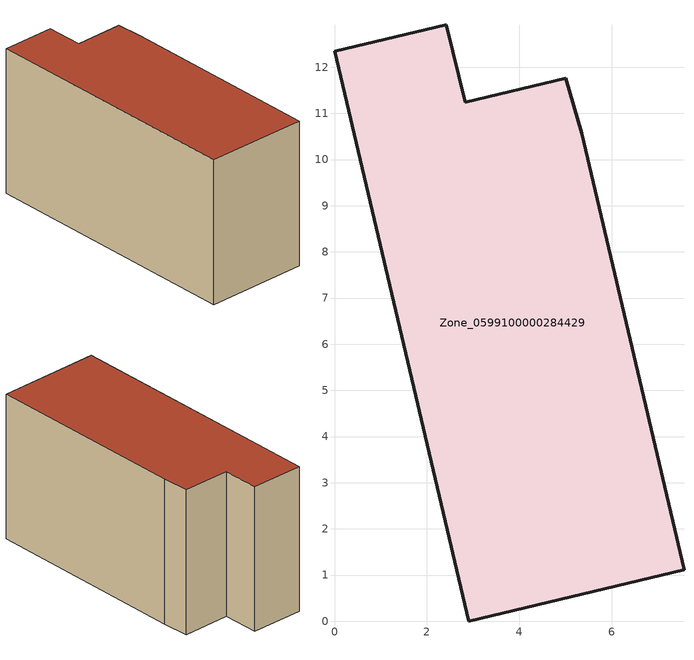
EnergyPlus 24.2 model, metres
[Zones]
Zone_0599100000284429
 floor ground (C_G): 2.91,0 0,12.35 2.42,12.92 2.83,11.24 5.01,11.76 5.36,10.57 7.57,1.11 z0
 wall outside (C_F): 0,12.35 2.91,0 7.57,1.11 5.36,10.57 5.01,11.76 2.83,11.24 2.42,12.92 0,12.35 z0:6.87
 roof outside (C_R): 5.36,10.57 5.01,11.76 2.83,11.24 2.42,12.92 0,12.35 2.91,0 7.57,1.11 z6.87
[BUILDING]
Pand.0599100000284429: North Axis=0; Terrain=City; Loads Convergence Tolerance Value=0.04; Temperature Convergence Tolerance Value=0.4; Solar Distribution=FullExterior; Maximum Number of Warmup Days=25; Minimum Number of Warmup Days=1
[Site:Location]
Rotterdam.The.Hague.AP_ZH_NLD Design_Conditions: Latitude=51.96; Longitude=4.45; Time Zone=1; Elevation=-4.5
[SITE:GROUNDTEMPERATURE:BUILDINGSURFACE]
18, 18, 18, 18, 18, 18, 18, 18, 18, 18, 18, 18
[MATERIAL] Thermal Absorptance=0.9; Solar Absorptance=0.7; Visible Absorptance=0.7
Name | Roughness | Thickness | Conductivity | Density | Specific Heat
G.TI.1992-2005 | MediumSmooth | 0.15 | 0.06 | 540 | 1210
F.TI.1992-2005 | Rough | 0.3 | 0.12 | 1920 | 840
R.TI.1992-2005 | MediumRough | 0.2 | 0.08 | 1500 | 1000
[CONSTRUCTION]
C_G: G.TI.1992-2005
C_F: F.TI.1992-2005
C_R: R.TI.1992-2005
[ZONE]
Zone_0599100000284429: Type=1; Multiplier=1; Ceiling Height=Autocalculate; Volume=Autocalculate; Floor Area=autocalculate; Part of Total Floor Area=Yes
[ZONEINFILTRATION:DESIGNFLOWRATE]
Infil_Zone_0599100000284429: Zone or ZoneList or Space or SpaceList=Zone_0599100000284429; Schedule=AlwaysOn; Design Flow Rate Calculation Method=Flow/Area; Flow Rate per Floor Area=0.0015; Constant Term Coefficient=1; Temperature Term Coefficient=0; Velocity Term Coefficient=0; Velocity Squared Term Coefficient=0
[HVACTEMPLATE:ZONE:IDEALLOADSAIRSYSTEM]
Zone_0599100000284429: Maximum Heating Supply Air Temperature=50; Minimum Cooling Supply Air Temperature=13; Maximum Heating Supply Air Humidity Ratio=0.0156; Minimum Cooling Supply Air Humidity Ratio=0.0077; Heating Limit=NoLimit; Cooling Limit=NoLimit; Dehumidification Control Type=ConstantSensibleHeatRatio; Cooling Sensible Heat Ratio=0.7; Dehumidification Setpoint=60; Humidification Control Type=None; Humidification Setpoint=30; Outdoor Air Method=None; Outdoor Air Flow Rate per Person=0.00944; Outdoor Air Flow Rate per Zone Floor Area=0; Outdoor Air Flow Rate per Zone=0; Demand Controlled Ventilation Type=None; Outdoor Air Economizer Type=NoEconomizer; Heat Recovery Type=None; Sensible Heat Recovery Effectiveness=0.7; Latent Heat Recovery Effectiveness=0.65
[ZONECONTROL:THERMOSTAT]
ThermostatControl_Zone_0599100000284429: Zone or ZoneList=Zone_0599100000284429; Control Type Schedule=DualSetpointControlType; Control 1=Thermostat_Zone_0599100000284429; Temperature Difference Between Cutout And Setpoint=0
[THERMOSTATSETPOINT:DUALSETPOINT]
Thermostat_Zone_0599100000284429: Heating Setpoint Temperature Schedule=HeatingSetpoint_Zone_0599100000284429; Cooling Setpoint Temperature Schedule=CoolingSetpoint_Zone_0599100000284429
[SCHEDULE:COMPACT]
HeatingSetpoint_Zone_0599100000284429: Through: 12/31, For: AllDays, Until: 24:00, 21
CoolingSetpoint_Zone_0599100000284429: Through: 12/31, For: AllDays, Until: 24:00, 24
DualSetpointControlType: Through: 12/31, For: AllDays, Until: 24:00, 4
AlwaysOn: Through: 12/31, For: AllDays, Until: 24:00, 1
